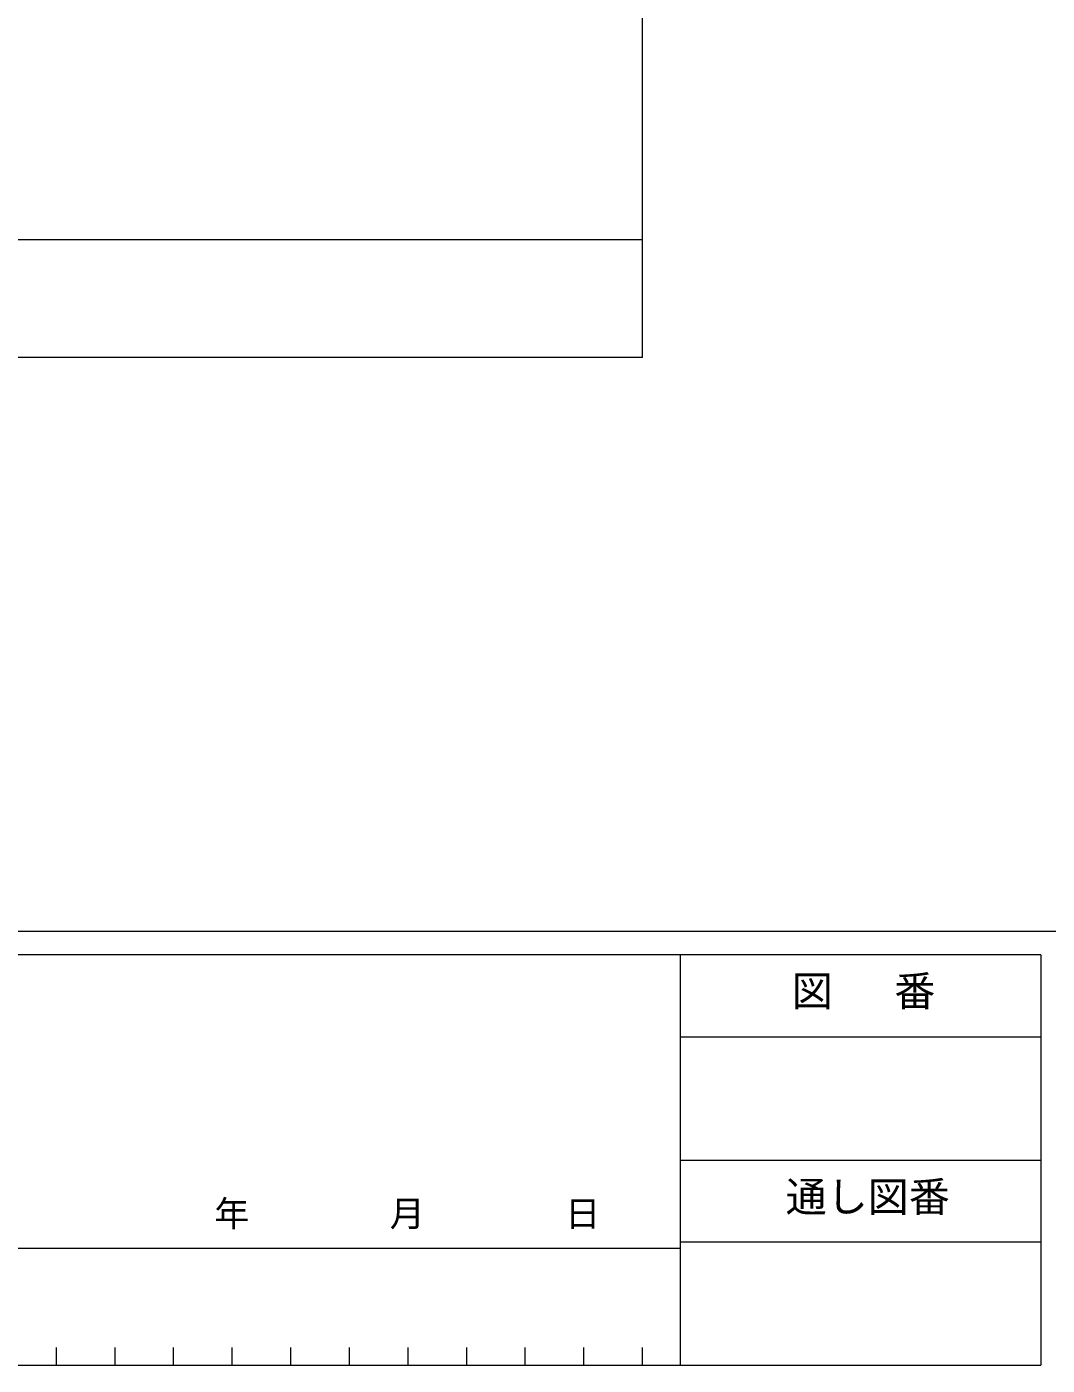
# Model space of a CAD drawing. Units: millimetres, scale not verified. Extents: x -41262 to 41888, y -7064 to 7244.
# Drawn here: x -3700 to -1524, y -7056 to -4202 of the extents above; entities that cross this region are included whole.
import ezdxf
from ezdxf.enums import TextEntityAlignment as Align

# ---------------------------------------------------------------- set-up
doc = ezdxf.new("R2010")
doc.units = ezdxf.units.MM
doc.header["$LTSCALE"] = 29
doc.layers.add('0-0_0', color=7, linetype='Continuous', lineweight=9)
doc.layers.add('0-2_YKK_ZWAK', color=3, linetype='Continuous', lineweight=18)
doc.styles.add('ＭＳ ゴシック', font='')
doc.styles.get('ＭＳ ゴシック').set_extended_font_data('MS Gothic')

msp = doc.modelspace()

# ---------------------------------------------------------------- linework, layer by layer
at = {"layer": '0-0_0'}
for p, q in [((-5686.63, -4655.19), (-2386.63, -4655.19)), ((-2386.63, -4907.49), (-5686.63, -4907.49))]:
    msp.add_line(p, q, dxfattribs=at)
msp.add_lwpolyline([(-2386.63, -4907.49), (-2386.63, -3768.06), (-5686.63, -3768.06)], dxfattribs=at)
at = {"layer": '0-2_YKK_ZWAK'}
for p, q in [((-612.48, -6131.25), (-20112.48, -6131.25)), ((-2306.23, -6181.25), (-4887.48, -6181.25)), ((-2306.23, -6181.25), (-2306.23, -7056.25)), ((-1537.48, -6181.25), (-2306.23, -6181.25)), ((-1537.48, -6181.25), (-1537.48, -7056.25)), ((-2306.23, -6356.25), (-1537.48, -6356.25)), ((-2306.23, -6618.75), (-1537.48, -6618.75)), ((-4887.48, -6806.25), (-2306.23, -6806.25)), ((-1537.48, -6793.75), (-2306.23, -6793.75)), ((-3637.48, -7018.75), (-3637.48, -7056.25)), ((-3512.48, -7018.75), (-3512.48, -7056.25)), ((-3387.48, -7018.75), (-3387.48, -7056.25)), ((-3262.48, -7018.75), (-3262.48, -7056.25)), ((-3137.48, -7018.75), (-3137.48, -7056.25)), ((-3012.48, -7018.75), (-3012.48, -7056.25)), ((-2887.48, -7018.75), (-2887.48, -7056.25)), ((-2762.48, -7018.75), (-2762.48, -7056.25)), ((-2637.48, -7018.75), (-2637.48, -7056.25)), ((-2512.48, -7018.75), (-2512.48, -7056.25)), ((-2387.48, -7018.75), (-2387.48, -7056.25)), ((-4887.48, -7056.25), (-2306.23, -7056.25)), ((-2306.23, -7056.25), (-1537.48, -7056.25))]:
    msp.add_line(p, q, dxfattribs=at)

# ---------------------------------------------------------------- texts
at = {"layer": '0-2_YKK_ZWAK', "style": 'ＭＳ ゴシック'}
for s, height, p in [('図\u3000 番', 64.15, (-2068.5, -6309.44)), ('通し図番', 64.15, (-2081.45, -6748.25)), ('年        月        日', 54.99, (-3300.26, -6776.79))]:
    msp.add_text(s, height=height, dxfattribs=at).set_placement(p, align=Align.BOTTOM_LEFT)

doc.saveas('drawing.dxf')
